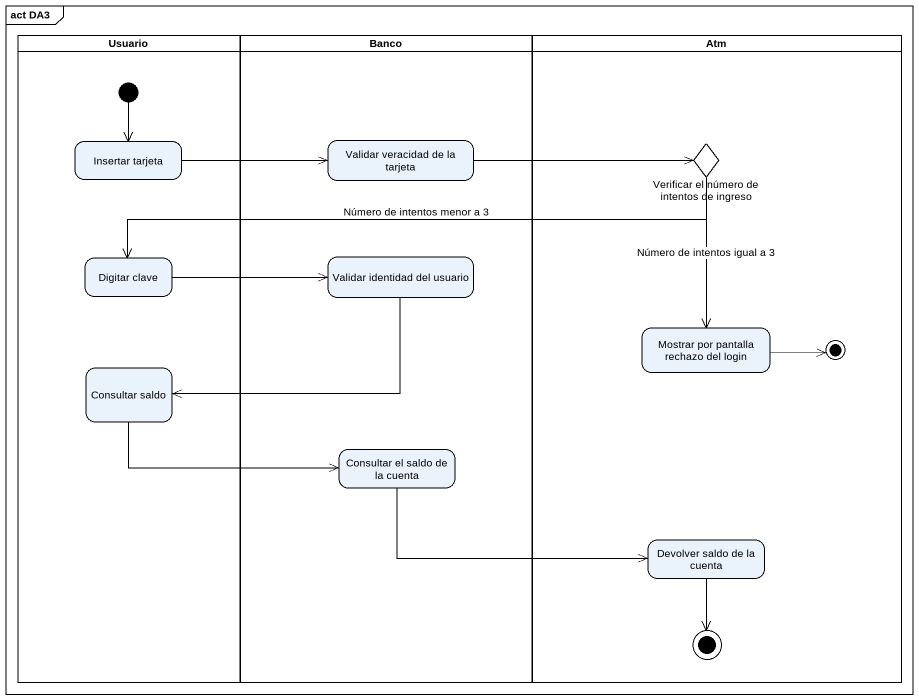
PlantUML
@startuml
mainframe act DA3
hide empty description
state Usuario <<partition>> {
  state "Insertar tarjeta" as Insertar_tarjeta
  state "Digitar clave" as Digitar_clave
  state "Consultar saldo" as Consultar_saldo
  [*] --> Insertar_tarjeta
}
state Banco <<partition>> {
  state "Validar veracidad de la tarjeta" as Validar_veracidad_de_la
  state "Validar identidad del usuario" as Validar_identidad_del
  state "Consultar el saldo de la cuenta" as Consultar_el_saldo_de_la
}
state Atm <<partition>> {
  state "Verificar el número de intentos de ingreso" as Verificar_el_número_de <<choice>>
  state "Mostrar por pantalla rechazo del login" as Mostrar_por_pantalla
  state final1 <<end>>
  state "Devolver saldo de la cuenta" as Devolver_saldo_de_la_cuenta
  state final2 <<end>>
}
Insertar_tarjeta -right-> Validar_veracidad_de_la
Validar_veracidad_de_la -right-> Verificar_el_número_de
Verificar_el_número_de -left-> Digitar_clave : Número de intentos menor a 3
Verificar_el_número_de --> Mostrar_por_pantalla : Número de intentos igual a 3
Digitar_clave -right-> Validar_identidad_del
Validar_identidad_del -left-> Consultar_saldo
Mostrar_por_pantalla -right-> final1
Consultar_saldo -right-> Consultar_el_saldo_de_la
Consultar_el_saldo_de_la -right-> Devolver_saldo_de_la_cuenta
Devolver_saldo_de_la_cuenta --> final2
@enduml
